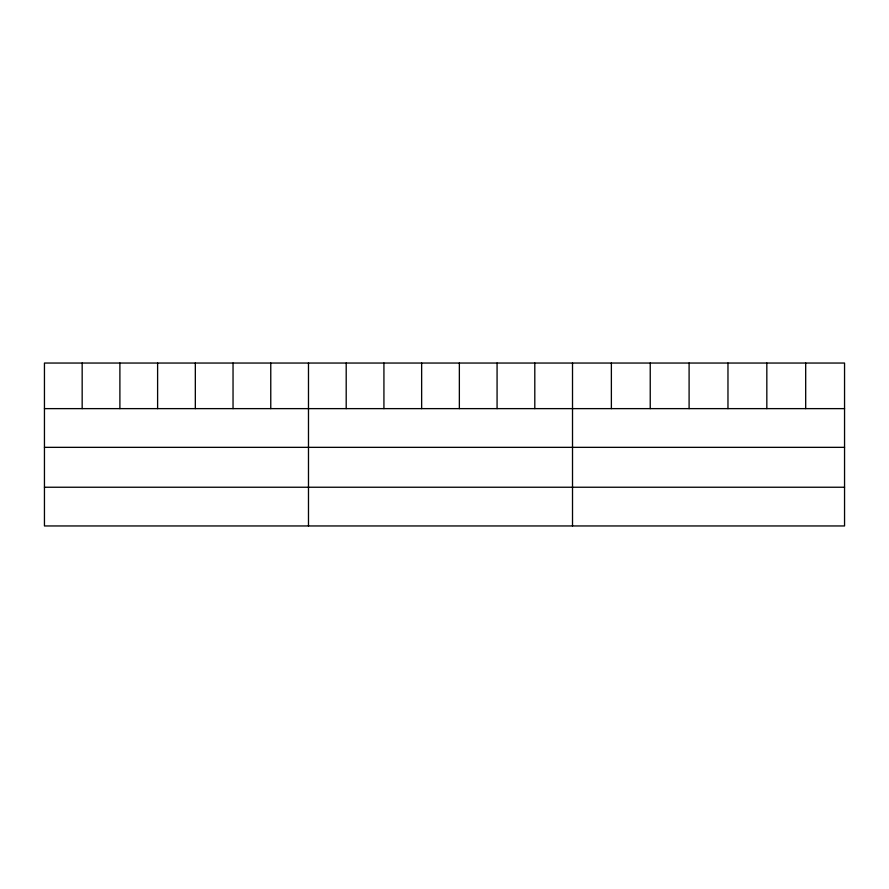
<?xml version="1.0" encoding="UTF-8"?>
<svg xmlns="http://www.w3.org/2000/svg" width="889" height="889" viewBox="0 0 889 889"><rect width="100%" height="100%" fill="white"/><g stroke="black" fill="none" stroke-linecap="round" stroke-linejoin="round"><path stroke-width="1.33" d="M844.55 447.345L844.55 363.045L44.45 363.045L44.45 525.955L844.55 525.955L844.55 447.345L44.45 447.345M44.45 408.629L844.55 408.629M44.45 487.239L844.55 487.239M805.69 363.045L805.69 408.629M766.829 363.045L766.829 408.629M727.969 363.045L727.969 408.629M689.097 363.045L689.097 408.629M650.237 363.045L650.237 408.629M611.376 363.045L611.376 408.629M572.516 363.045L572.516 525.955M534.8 363.045L534.8 408.629M497.073 363.045L497.073 408.629M459.357 363.045L459.357 408.629M421.642 363.045L421.642 408.629M383.926 363.045L383.926 408.629M346.199 363.045L346.199 408.629M308.483 363.045L308.483 525.955M270.767 363.045L270.767 408.629M233.04 363.045L233.04 408.629M195.324 363.045L195.324 408.629M157.609 363.045L157.609 408.629M119.893 363.045L119.893 408.629M82.166 363.045L82.166 408.629"/></g></svg>
